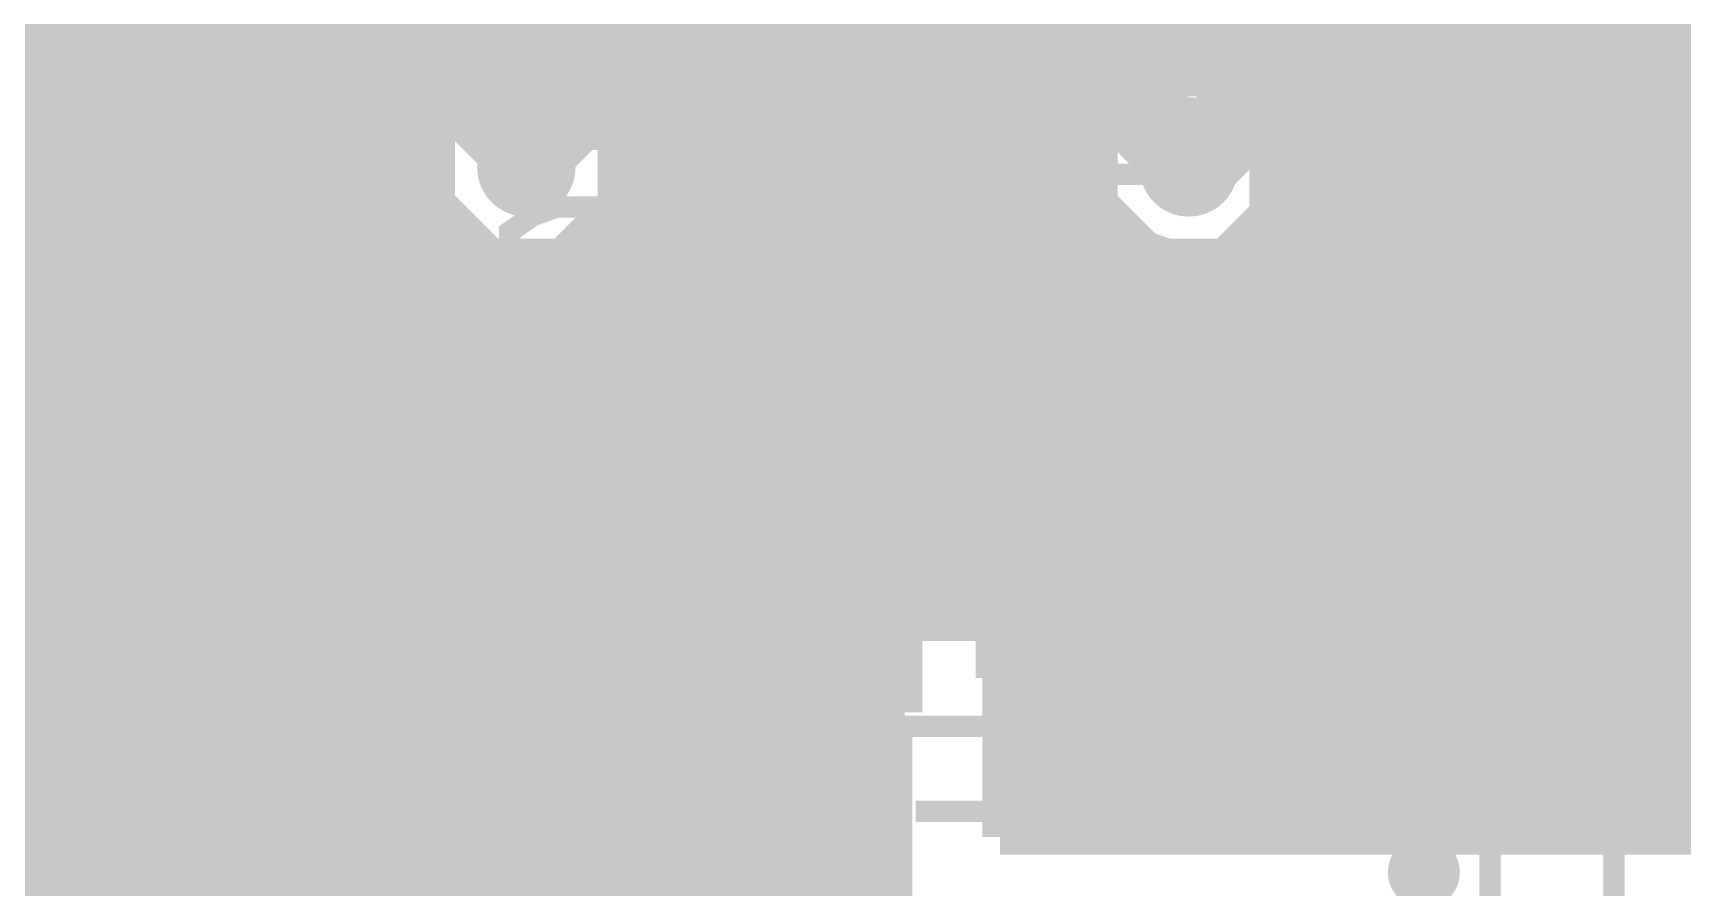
# Model space of a CAD drawing. Extents: x -5 to 208, y -5 to 206.
# Drawn here: x 170.14 to 181.91, y 164.49 to 170.58 of the extents above; entities that cross this region are included whole.
import ezdxf

# ---------------------------------------------------------------- set-up
doc = ezdxf.new("R2010")
doc.units = 0
doc.header["$MEASUREMENT"] = 0
doc.layers.get('0').update_dxf_attribs({"linetype": 'CONTINUOUS'})
for name, color, linetype in [('22-301-0_BOT', 7, 'CONTINUOUS'), ('22-301-0_DRD', 7, 'CONTINUOUS'), ('22-301-0_IN1', 1, 'CONTINUOUS'), ('22-301-0_IN2', 4, 'CONTINUOUS'), ('22-301-0_SMT', 5, 'CONTINUOUS'), ('22-301-0_SST', 10, 'CONTINUOUS'), ('22-301-0_TOP', 14, 'CONTINUOUS'), ('THRUHOLE_TAP', 11, 'CONTINUOUS')]:
    doc.layers.add(name, color=color, linetype=linetype)

# ---------------------------------------------------------------- blocks, each defined once
blk = doc.blocks.new('ROUND_66')
at = {"const_width": 0.35052}
blk.add_lwpolyline([(-0.17526, 0, 1), (0.17526, 0, 1)], format="xyb", close=True, dxfattribs=at)
blk = doc.blocks.new('ROUND_69')
at = {"const_width": 0.35052}
blk.add_lwpolyline([(-0.17526, 0, 1), (0.17526, 0, 1)], format="xyb", close=True, dxfattribs=at)
blk = doc.blocks.new('RECTANGLE_6')
blk.add_solid([(0.4826, 0.4064), (0.4826, -0.4064), (-0.4826, 0.4064), (-0.4826, -0.4064)])
blk = doc.blocks.new('RECTANGLE_46')
blk.add_solid([(0.29972, 0.65024), (0.29972, -0.65024), (-0.29972, 0.65024), (-0.29972, -0.65024)])
blk = doc.blocks.new('ROUND_74')
at = {"const_width": 0.10033}
blk.add_lwpolyline([(-0.050164, 0, 1), (0.050164, 0, 1)], format="xyb", close=True, dxfattribs=at)

msp = doc.modelspace()

# ---------------------------------------------------------------- linework, layer by layer
at = {"layer": '22-301-0_BOT'}
for points, const_width in [([(179.1462, 192.07226), (179.1462, 166.37)], 0.254), ([(179.3748, 192.1383), (179.3748, 166.37)], 0.254), ([(179.6034, 192.1383), (179.6034, 166.37)], 0.254), ([(179.832, 192.1383), (179.832, 166.37)], 0.254), ([(180.0606, 192.1383), (180.0606, 166.37)], 0.254), ([(178.9176, 191.84366), (178.9176, 170.04284)], 0.254), ([(178.689, 191.61506), (178.689, 170.2816)], 0.254), ([(178.4604, 191.38646), (178.4604, 170.5102)], 0.254), ([(170.2308, 188.9633), (170.2308, 166.37)], 0.254), ([(170.4594, 188.9633), (170.4594, 166.37)], 0.254), ([(170.688, 188.9633), (170.688, 166.37)], 0.254), ([(170.9166, 188.9633), (170.9166, 166.37)], 0.254), ([(171.1452, 188.9633), (171.1452, 166.37)], 0.254), ([(171.3738, 188.9633), (171.3738, 166.37)], 0.254), ([(171.6024, 188.9633), (171.6024, 166.37)], 0.254), ([(171.831, 188.9633), (171.831, 166.37)], 0.254), ([(172.0596, 188.9633), (172.0596, 166.37)], 0.254), ([(172.2882, 188.9633), (172.2882, 166.37)], 0.254), ([(172.5168, 188.9633), (172.5168, 166.37)], 0.254), ([(172.7454, 188.9633), (172.7454, 166.37)], 0.254), ([(172.974, 188.9633), (172.974, 166.37)], 0.254), ([(173.2026, 188.9633), (173.2026, 170.18)], 0.254), ([(173.4312, 188.9633), (173.4312, 170.4086)], 0.254), ([(173.6598, 188.9633), (173.6598, 170.6372)], 0.254), ([(180.2892, 178.05654), (180.2892, 166.37)], 0.254), ([(180.5178, 177.79492), (180.5178, 166.37)], 0.254), ([(180.7464, 177.69586), (180.7464, 166.37)], 0.254), ([(180.975, 177.68316), (180.975, 166.37)], 0.254), ([(181.2036, 177.7111), (181.2036, 166.37)], 0.254), ([(181.4322, 177.7111), (181.4322, 166.37)], 0.254), ([(181.6608, 177.7111), (181.6608, 166.37)], 0.254), ([(181.8894, 177.7111), (181.8894, 166.37)], 0.254), ([(173.72838, 170.70578), (173.20768, 170.18762)], 0.254), ([(178.26482, 170.70578), (178.83378, 170.13682)], 0.254), ([(173.50486, 170.4848), (119.9642, 170.4848)], 0.254), ([(173.6598, 169.6212), (173.6598, 169.7228), (174.1932, 170.2562), (177.8, 170.2562), (178.3842, 169.672), (178.3842, 169.6212)], 0.635), ([(183.16702, 170.4848), (178.4858, 170.4848)], 0.254), ([(173.27626, 170.2562), (119.9642, 170.2562)], 0.254), ([(187.2488, 170.2562), (178.7144, 170.2562)], 0.254), ([(173.0883, 170.0276), (119.9642, 170.0276)], 0.254), ([(187.2488, 170.0276), (178.92776, 170.0276)], 0.254), ([(173.00194, 169.799), (121.35612, 169.799)], 0.254), ([(187.2488, 169.799), (179.03952, 169.799)], 0.254), ([(172.98162, 169.5704), (121.52376, 169.5704)], 0.254), ([(174.4599, 169.6085), (174.32274, 169.4688)], 0.254), ([(177.56886, 169.5704), (174.4218, 169.5704)], 0.254), ([(177.53076, 169.6085), (174.4599, 169.6085)], 0.254), ([(174.5742, 169.6085), (174.5742, 166.37)], 0.254), ([(174.8028, 169.6085), (174.8028, 166.37)], 0.254), ([(175.0314, 169.6085), (175.0314, 166.37)], 0.254), ([(175.26, 169.6085), (175.26, 166.37)], 0.254), ([(175.4886, 169.6085), (175.4886, 166.37)], 0.254), ([(175.7172, 169.6085), (175.7172, 166.37)], 0.254), ([(175.9458, 169.6085), (175.9458, 166.37)], 0.254), ([(176.1744, 169.6085), (176.1744, 166.37)], 0.254), ([(176.403, 169.6085), (176.403, 166.37)], 0.254), ([(176.6316, 169.6085), (176.6316, 166.37)], 0.254), ([(176.8602, 169.6085), (176.8602, 166.37)], 0.254), ([(177.0888, 169.6085), (177.0888, 166.37)], 0.254), ([(177.3174, 169.6085), (177.3174, 166.37)], 0.254), ([(177.53076, 169.6085), (177.74158, 169.39768)], 0.254), ([(177.546, 169.59326), (177.546, 166.37)], 0.254), ([(187.2488, 169.5704), (179.06238, 169.5704)], 0.254), ([(174.3456, 169.49166), (174.3456, 166.37)], 0.254), ([(173.04004, 169.3418), (121.58218, 169.3418)], 0.254), ([(177.76444, 169.3418), (174.27956, 169.3418)], 0.254), ([(177.7746, 169.31894), (177.7746, 166.37)], 0.254), ([(187.2488, 169.3418), (179.00396, 169.3418)], 0.254), ([(178.9176, 169.19956), (178.9176, 166.37)], 0.254), ([(173.20768, 169.1132), (121.72696, 169.1132)], 0.254), ([(173.2026, 169.11828), (173.2026, 166.37)], 0.254), ([(177.93208, 169.1132), (174.11192, 169.1132)], 0.254), ([(174.117, 169.11828), (174.117, 166.37)], 0.254), ([(187.2488, 169.1132), (178.83632, 169.1132)], 0.254), ([(173.4312, 168.98112), (173.4312, 166.37)], 0.254), ([(173.8884, 168.98112), (173.8884, 166.37)], 0.254), ([(178.0032, 169.05732), (178.0032, 166.37)], 0.254), ([(178.689, 169.01414), (178.689, 166.37)], 0.254), ([(187.2488, 168.8846), (141.39672, 168.8846)], 0.254), ([(173.6598, 168.94048), (173.6598, 166.37)], 0.254), ([(178.2318, 168.95826), (178.2318, 166.37)], 0.254), ([(178.4604, 168.94556), (178.4604, 166.37)], 0.254), ([(187.2488, 168.656), (141.66088, 168.656)], 0.254), ([(187.2488, 168.4274), (141.75994, 168.4274)], 0.254), ([(187.2488, 168.1988), (141.77264, 168.1988)], 0.254), ([(187.2488, 167.9702), (158.10992, 167.9702)], 0.254), ([(187.2488, 167.7416), (158.24708, 167.7416)], 0.254), ([(187.2488, 167.513), (158.28772, 167.513)], 0.254), ([(187.2488, 167.2844), (168.56202, 167.2844)], 0.254), ([(187.2488, 167.0558), (168.92778, 167.0558)], 0.254), ([(187.2488, 166.8272), (169.0497, 166.8272)], 0.254), ([(187.2488, 166.5986), (169.08018, 166.5986)], 0.254), ([(187.2488, 166.37), (169.03192, 166.37)], 0.254)]:
    msp.add_lwpolyline(points, dxfattribs=dict(at, const_width=const_width))
at = {"layer": '22-301-0_BOT', "const_width": 0.254}
for points in [[(173.2026, 170.18, 0.1347223), (173.03328, 169.8826)], [(173.2026, 170.18, 0.1347223), (173.03328, 169.8826)], [(178.89728, 170.0657, 0.0327367), (178.8415, 170.1293)], [(178.89728, 170.0657, 0.0327367), (178.8415, 170.1293)], [(179.06492, 169.6212, 0.1803954), (178.8987, 170.06693)], [(173.03242, 169.88282, 0.0990921), (172.98006, 169.6212)], [(172.97908, 169.6212, 0.4142136), (173.6598, 168.94048)], [(178.3842, 168.94048, 0.4142136), (179.06492, 169.6212)], [(173.6598, 168.94048, 0.3494785), (174.32274, 169.4688)], [(177.74158, 169.39768, 0.3192417), (178.3842, 168.94048)]]:
    msp.add_lwpolyline(points, format="xyb", dxfattribs=at)
at = {"layer": '22-301-0_DRD', "const_width": 0.254}
for points in [[(173.4058, 170.2562), (173.0248, 169.8752)], [(173.9138, 170.2562), (173.4058, 170.2562)], [(174.2948, 169.8752), (173.9138, 170.2562)], [(178.1302, 170.2562), (177.7492, 169.8752)], [(178.6382, 170.2562), (178.1302, 170.2562)], [(179.0192, 169.8752), (178.6382, 170.2562)], [(173.0248, 169.8752), (173.0248, 169.3672)], [(174.2948, 169.3672), (174.2948, 169.8752)], [(177.7492, 169.8752), (177.7492, 169.3672)], [(179.0192, 169.3672), (179.0192, 169.8752)], [(173.0248, 169.3672), (173.4058, 168.9862)], [(173.9138, 168.9862), (174.2948, 169.3672)], [(177.7492, 169.3672), (178.1302, 168.9862)], [(178.6382, 168.9862), (179.0192, 169.3672)], [(173.4058, 168.9862), (173.9138, 168.9862)], [(178.1302, 168.9862), (178.6382, 168.9862)], [(178.054, 167.259), (177.673, 166.878)], [(178.562, 167.259), (178.054, 167.259)], [(178.943, 166.878), (178.562, 167.259)], [(177.673, 166.878), (177.673, 166.37)], [(178.943, 166.37), (178.943, 166.878)], [(177.673, 166.37), (178.054, 165.989)], [(178.562, 165.989), (178.943, 166.37)], [(178.054, 165.989), (178.562, 165.989)]]:
    msp.add_lwpolyline(points, dxfattribs=at)
at = {"layer": '22-301-0_IN1', "const_width": 0.254}
for points in [[(171.6532, 203.327), (171.6532, 167.259)], [(171.8818, 203.327), (171.8818, 167.259)], [(172.1104, 203.327), (172.1104, 167.259)], [(172.339, 203.327), (172.339, 167.259)], [(172.5676, 203.327), (172.5676, 167.259)], [(172.7962, 203.327), (172.7962, 167.259)], [(173.0248, 203.327), (173.0248, 169.8625)], [(173.2534, 203.327), (173.2534, 170.16476)], [(173.482, 203.327), (173.482, 170.27652)], [(173.7106, 203.327), (173.7106, 170.29938)], [(173.9392, 203.327), (173.9392, 170.24096)], [(174.1678, 203.327), (174.1678, 170.07332)], [(174.3964, 203.327), (174.3964, 167.259)], [(174.625, 203.327), (174.625, 167.259)], [(174.8536, 203.327), (174.8536, 167.259)], [(175.0822, 203.327), (175.0822, 167.259)], [(175.3108, 203.327), (175.3108, 167.259)], [(175.5394, 203.327), (175.5394, 167.259)], [(175.768, 203.327), (175.768, 167.259)], [(175.9966, 203.327), (175.9966, 167.259)], [(176.2252, 203.327), (176.2252, 167.259)], [(176.4538, 203.327), (176.4538, 167.259)], [(176.6824, 203.327), (176.6824, 167.259)], [(176.911, 203.327), (176.911, 167.259)], [(177.1396, 203.327), (177.1396, 164.846)], [(177.3682, 203.327), (177.3682, 164.846)], [(177.5968, 203.327), (177.5968, 164.846)], [(177.8254, 203.327), (177.8254, 170.00728)], [(178.054, 203.327), (178.054, 170.21556)], [(178.2826, 203.327), (178.2826, 170.29176)], [(178.5112, 203.327), (178.5112, 170.28922)], [(178.7398, 203.327), (178.7398, 170.20032)], [(178.9684, 203.327), (178.9684, 169.96918)], [(179.197, 203.327), (179.197, 164.846)], [(179.4256, 203.327), (179.4256, 164.846)], [(179.6542, 203.327), (179.6542, 164.846)], [(179.8828, 203.327), (179.8828, 164.846)], [(180.1114, 203.327), (180.1114, 164.846)], [(181.7116, 203.327), (181.7116, 164.846)], [(181.9402, 203.327), (181.9402, 164.846)], [(171.4246, 200.60666), (171.4246, 167.259)], [(171.196, 200.19772), (171.196, 167.259)], [(170.9674, 200.00214), (170.9674, 167.259)], [(170.053, 199.8726), (170.053, 167.259)], [(170.2816, 199.82942), (170.2816, 167.259)], [(170.5102, 199.8345), (170.5102, 167.259)], [(170.7388, 199.89038), (170.7388, 167.259)], [(180.34, 177.97018), (180.34, 164.846)], [(181.483, 178.01082), (181.483, 164.846)], [(180.5686, 177.76444), (180.5686, 164.846)], [(180.7972, 177.6857), (180.7972, 164.846)], [(181.0258, 177.69078), (181.0258, 164.846)], [(181.2544, 177.77968), (181.2544, 164.846)], [(182.9689, 170.6626), (92.49918, 170.6626)], [(183.27116, 170.434), (117.03812, 170.434)], [(173.31182, 170.2054), (117.20576, 170.2054)], [(178.03622, 170.2054), (174.00778, 170.2054)], [(187.9219, 170.2054), (178.73218, 170.2054)], [(173.08068, 169.9768), (117.26418, 169.9768)], [(177.80508, 169.9768), (174.23892, 169.9768)], [(188.00064, 169.9768), (178.96332, 169.9768)], [(172.99178, 169.7482), (121.40692, 169.7482)], [(177.71618, 169.7482), (174.32782, 169.7482)], [(188.20638, 169.7482), (179.05222, 169.7482)], [(172.9867, 169.5196), (121.54408, 169.5196)], [(177.7111, 169.5196), (174.33036, 169.5196)], [(199.644, 169.5196), (179.05476, 169.5196)], [(173.0248, 169.37736), (173.0248, 167.259)], [(173.06544, 169.291), (121.58472, 169.291)], [(177.78984, 169.291), (174.25416, 169.291)], [(177.8254, 169.23258), (177.8254, 164.846)], [(178.9684, 169.27322), (178.9684, 164.846)], [(199.644, 169.291), (178.97856, 169.291)], [(174.1678, 169.16908), (174.1678, 167.259)], [(173.27118, 169.0624), (121.54408, 169.0624)], [(173.2534, 169.0751), (173.2534, 167.259)], [(173.482, 168.96334), (173.482, 167.259)], [(173.9392, 169.00144), (173.9392, 167.259)], [(177.99558, 169.0624), (174.04588, 169.0624)], [(178.054, 169.02684), (178.054, 164.846)], [(178.7398, 169.04208), (178.7398, 164.846)], [(199.644, 169.0624), (178.77028, 169.0624)], [(173.7106, 168.94302), (173.7106, 167.259)], [(178.2826, 168.9481), (178.2826, 164.846)], [(178.5112, 168.95318), (178.5112, 164.846)], [(199.644, 168.8338), (141.48308, 168.8338)], [(199.644, 168.6052), (141.69136, 168.6052)], [(199.644, 168.3766), (141.76756, 168.3766)], [(199.644, 168.148), (157.8483, 168.148)], [(199.644, 167.9194), (158.15056, 167.9194)], [(199.644, 167.6908), (158.26232, 167.6908)], [(199.644, 167.4622), (158.28518, 167.4622)], [(177.038, 167.259), (168.6433, 167.259)], [(177.038, 167.259), (177.038, 164.846)], [(199.644, 167.2336), (177.038, 167.2336)], [(199.644, 167.005), (177.038, 167.005)], [(199.644, 166.7764), (177.038, 166.7764)], [(199.644, 166.5478), (177.038, 166.5478)], [(176.149, 166.37), (169.03192, 166.37)], [(170.1546, 166.37), (170.1546, 130.6195)], [(170.3832, 166.37), (170.3832, 130.57378)], [(170.6118, 166.37), (170.6118, 130.48488)], [(170.8404, 166.37), (170.8404, 130.33756)], [(171.069, 166.37), (171.069, 130.10134)], [(171.2976, 166.37), (171.2976, 129.6289)], [(171.5262, 166.37), (171.5262, 121.412)], [(171.7548, 166.37), (171.7548, 121.412)], [(171.9834, 166.37), (171.9834, 121.412)], [(172.212, 166.37), (172.212, 129.58572)], [(172.4406, 166.37), (172.4406, 130.08864)], [(172.6692, 166.37), (172.6692, 130.32994)], [(172.8978, 166.37), (172.8978, 130.4798)], [(173.1264, 166.37), (173.1264, 130.57124)], [(173.355, 166.37), (173.355, 130.6195)], [(173.5836, 166.37), (173.5836, 130.62712)], [(173.8122, 166.37), (173.8122, 130.5941)], [(174.0408, 166.37), (174.0408, 130.5179)], [(174.2694, 166.37), (174.2694, 130.3909)], [(174.498, 166.37), (174.498, 130.1877)], [(174.7266, 166.37), (174.7266, 129.83464)], [(174.9552, 166.37), (174.9552, 121.412)], [(175.1838, 166.37), (175.1838, 121.412)], [(175.4124, 166.37), (175.4124, 121.412)], [(175.641, 166.37), (175.641, 121.412)], [(175.8696, 166.37), (175.8696, 129.9845)], [(176.0982, 166.37), (176.0982, 130.26644)], [(176.149, 166.37), (176.149, 164.211)], [(192.05702, 166.3192), (177.038, 166.3192)], [(176.149, 166.2176), (168.94556, 166.2176)], [(191.82588, 166.0906), (177.038, 166.0906)], [(176.149, 165.989), (168.6433, 165.989)], [(191.73698, 165.862), (177.038, 165.862)], [(176.149, 165.7604), (93.63456, 165.7604)], [(187.54344, 165.6334), (177.038, 165.6334)], [(176.149, 165.5318), (93.74632, 165.5318)], [(187.18022, 165.4048), (177.038, 165.4048)], [(176.149, 165.3032), (93.76918, 165.3032)], [(187.05576, 165.1762), (177.038, 165.1762)], [(176.149, 165.0746), (93.71076, 165.0746)], [(176.149, 164.846), (107.5563, 164.846)], [(187.02528, 164.9476), (177.038, 164.9476)], [(187.03798, 164.846), (177.038, 164.846)], [(176.149, 164.6174), (107.85856, 164.6174)], [(176.149, 164.3888), (107.97032, 164.3888)]]:
    msp.add_lwpolyline(points, dxfattribs=at)
for points in [[(173.6598, 170.30192, 0.4142136), (172.97908, 169.6212)], [(174.34052, 169.6212, 0.4142136), (173.6598, 170.30192)], [(178.3842, 170.30192, 0.4142136), (177.70348, 169.6212)], [(179.06492, 169.6212, 0.4142136), (178.3842, 170.30192)], [(172.97908, 169.6212, 0.4142136), (173.6598, 168.94048)], [(173.6598, 168.94048, 0.4142136), (174.34052, 169.6212)], [(177.70348, 169.6212, 0.4142136), (178.3842, 168.94048)], [(178.3842, 168.94048, 0.4142136), (179.06492, 169.6212)]]:
    msp.add_lwpolyline(points, format="xyb", dxfattribs=at)
at = {"layer": '22-301-0_IN2', "const_width": 0.254}
for points in [[(91.821, 170.688), (121.666, 170.688), (122.047, 170.307), (188.595, 170.307)], [(116.586, 169.926), (116.713, 170.053), (121.285, 170.053), (122.301, 169.037), (151.384, 169.037), (151.511, 168.91), (200.787, 168.91), (201.676, 169.799), (201.803, 169.799)], [(188.09208, 169.8498), (179.02428, 169.8498)], [(179.197, 169.8498), (179.197, 169.3672)], [(179.4256, 169.8498), (179.4256, 169.3672)], [(179.6542, 169.8498), (179.6542, 169.3672)], [(179.8828, 169.8498), (179.8828, 169.3672)], [(180.1114, 169.8498), (180.1114, 169.3672)], [(180.34, 169.8498), (180.34, 169.3672)], [(180.5686, 169.8498), (180.5686, 169.3672)], [(180.7972, 169.8498), (180.7972, 169.3672)], [(181.0258, 169.8498), (181.0258, 169.3672)], [(181.2544, 169.8498), (181.2544, 169.3672)], [(181.483, 169.8498), (181.483, 169.3672)], [(181.7116, 169.8498), (181.7116, 169.3672)], [(181.9402, 169.8498), (181.9402, 169.3672)], [(188.35116, 169.672), (179.06238, 169.672)], [(199.644, 169.4434), (179.03952, 169.4434)], [(199.644, 169.3672), (179.01412, 169.3672)], [(199.644, 168.4528), (151.511, 168.4528)], [(170.053, 168.4528), (170.053, 167.8432)], [(170.2816, 168.4528), (170.2816, 167.8432)], [(170.5102, 168.4528), (170.5102, 167.8432)], [(170.7388, 168.4528), (170.7388, 167.8432)], [(170.9674, 168.4528), (170.9674, 167.8432)], [(171.196, 168.4528), (171.196, 167.8432)], [(171.4246, 168.4528), (171.4246, 167.8432)], [(171.6532, 168.4528), (171.6532, 167.8432)], [(171.8818, 168.4528), (171.8818, 167.8432)], [(172.1104, 168.4528), (172.1104, 167.8432)], [(172.339, 168.4528), (172.339, 167.8432)], [(172.5676, 168.4528), (172.5676, 167.8432)], [(172.7962, 168.4528), (172.7962, 167.8432)], [(173.0248, 168.4528), (173.0248, 167.8432)], [(173.2534, 168.4528), (173.2534, 167.8432)], [(173.482, 168.4528), (173.482, 167.8432)], [(173.7106, 168.4528), (173.7106, 167.8432)], [(173.9392, 168.4528), (173.9392, 167.8432)], [(174.1678, 168.4528), (174.1678, 167.8432)], [(174.3964, 168.4528), (174.3964, 167.8432)], [(174.625, 168.4528), (174.625, 167.8432)], [(174.8536, 168.4528), (174.8536, 167.8432)], [(175.0822, 168.4528), (175.0822, 167.8432)], [(175.3108, 168.4528), (175.3108, 167.8432)], [(175.5394, 168.4528), (175.5394, 167.8432)], [(175.768, 168.4528), (175.768, 167.8432)], [(175.9966, 168.4528), (175.9966, 167.8432)], [(176.2252, 168.4528), (176.2252, 167.8432)], [(176.4538, 168.4528), (176.4538, 167.8432)], [(176.6824, 168.4528), (176.6824, 167.8432)], [(176.911, 168.4528), (176.911, 167.8432)], [(177.1396, 168.4528), (177.1396, 167.8432)], [(177.3682, 168.4528), (177.3682, 167.8432)], [(177.5968, 168.4528), (177.5968, 167.8432)], [(177.8254, 168.4528), (177.8254, 167.8432)], [(178.054, 168.4528), (178.054, 167.8432)], [(178.2826, 168.4528), (178.2826, 167.8432)], [(178.5112, 168.4528), (178.5112, 167.8432)], [(178.7398, 168.4528), (178.7398, 167.8432)], [(178.9684, 168.4528), (178.9684, 167.8432)], [(179.197, 168.4528), (179.197, 167.8432)], [(179.4256, 168.4528), (179.4256, 167.8432)], [(179.6542, 168.4528), (179.6542, 167.8432)], [(179.8828, 168.4528), (179.8828, 167.8432)], [(180.1114, 168.4528), (180.1114, 167.8432)], [(180.34, 168.4528), (180.34, 167.8432)], [(180.5686, 168.4528), (180.5686, 167.8432)], [(180.7972, 168.4528), (180.7972, 167.8432)], [(181.0258, 168.4528), (181.0258, 167.8432)], [(181.2544, 168.4528), (181.2544, 167.8432)], [(181.483, 168.4528), (181.483, 167.8432)], [(181.7116, 168.4528), (181.7116, 167.8432)], [(181.9402, 168.4528), (181.9402, 167.8432)], [(199.644, 168.3004), (141.77518, 168.3004)], [(199.644, 168.0718), (157.99308, 168.0718)], [(199.644, 167.8432), (158.20136, 167.8432)], [(190.881, 167.8432), (166.37, 167.8432)], [(192.405, 165.735), (192.405, 165.862), (190.881, 167.386), (166.37, 167.386), (164.211, 165.227), (114.427, 165.227), (114.173, 164.973), (93.98, 164.973), (89.789, 160.782), (72.39, 160.782), (70.231, 158.623), (70.231, 153.797), (70.739, 153.289), (72.898, 153.289), (73.279, 153.67)], [(177.038, 166.9288), (177.038, 164.846)], [(190.6905, 166.9288), (177.038, 166.9288)], [(177.1396, 166.9288), (177.1396, 164.846)], [(177.3682, 166.9288), (177.3682, 164.846)], [(177.5968, 166.9288), (177.5968, 164.846)], [(177.8254, 166.9288), (177.8254, 164.846)], [(178.054, 166.9288), (178.054, 164.846)], [(178.2826, 166.9288), (178.2826, 164.846)], [(178.5112, 166.9288), (178.5112, 164.846)], [(178.7398, 166.9288), (178.7398, 164.846)], [(178.9684, 166.9288), (178.9684, 164.846)], [(179.197, 166.9288), (179.197, 164.846)], [(179.4256, 166.9288), (179.4256, 164.846)], [(179.6542, 166.9288), (179.6542, 164.846)], [(179.8828, 166.9288), (179.8828, 164.846)], [(180.1114, 166.9288), (180.1114, 164.846)], [(180.34, 166.9288), (180.34, 164.846)], [(180.5686, 166.9288), (180.5686, 164.846)], [(180.7972, 166.9288), (180.7972, 164.846)], [(181.0258, 166.9288), (181.0258, 164.846)], [(181.2544, 166.9288), (181.2544, 164.846)], [(181.483, 166.9288), (181.483, 164.846)], [(181.7116, 166.9288), (181.7116, 164.846)], [(181.9402, 166.9288), (181.9402, 164.846)], [(190.9191, 166.7002), (177.038, 166.7002)], [(176.149, 166.497), (169.07002, 166.497)], [(170.1546, 166.497), (170.1546, 130.6195)], [(170.3832, 166.497), (170.3832, 130.57378)], [(170.6118, 166.497), (170.6118, 130.48488)], [(170.8404, 166.497), (170.8404, 130.33756)], [(171.069, 166.497), (171.069, 130.10134)], [(171.2976, 166.497), (171.2976, 129.6289)], [(171.5262, 166.497), (171.5262, 121.539)], [(171.7548, 166.497), (171.7548, 121.539)], [(171.9834, 166.497), (171.9834, 121.539)], [(172.212, 166.497), (172.212, 129.58572)], [(172.4406, 166.497), (172.4406, 130.08864)], [(172.6692, 166.497), (172.6692, 130.32994)], [(172.8978, 166.497), (172.8978, 130.4798)], [(173.1264, 166.497), (173.1264, 130.57124)], [(173.355, 166.497), (173.355, 130.6195)], [(173.5836, 166.497), (173.5836, 130.62712)], [(173.8122, 166.497), (173.8122, 130.5941)], [(174.0408, 166.497), (174.0408, 130.5179)], [(174.2694, 166.497), (174.2694, 130.3909)], [(174.498, 166.497), (174.498, 130.1877)], [(174.7266, 166.497), (174.7266, 129.83464)], [(174.9552, 166.497), (174.9552, 121.539)], [(175.1838, 166.497), (175.1838, 121.539)], [(175.4124, 166.497), (175.4124, 121.539)], [(175.641, 166.497), (175.641, 121.539)], [(175.8696, 166.497), (175.8696, 129.9845)], [(176.0982, 166.497), (176.0982, 130.26644)], [(176.149, 166.497), (176.149, 164.338)], [(191.1477, 166.4716), (177.038, 166.4716)], [(176.149, 166.2684), (168.98112, 166.2684)], [(191.3763, 166.243), (177.038, 166.243)], [(176.149, 166.0398), (168.74998, 166.0398)], [(191.6049, 166.0144), (177.038, 166.0144)], [(176.149, 165.8112), (166.20236, 165.8112)], [(191.72682, 165.7858), (177.038, 165.7858)], [(176.149, 165.5826), (165.97376, 165.5826)], [(187.35802, 165.5572), (177.038, 165.5572)], [(176.149, 165.354), (165.74516, 165.354)], [(187.12688, 165.3286), (177.038, 165.3286)], [(176.149, 165.1254), (165.51656, 165.1254)], [(187.03798, 165.1), (177.038, 165.1)], [(176.149, 164.8968), (165.28796, 164.8968)], [(187.0329, 164.8714), (177.038, 164.8714)], [(187.03798, 164.846), (177.038, 164.846)], [(176.149, 164.6682), (165.05936, 164.6682)], [(176.149, 164.4396), (164.83076, 164.4396)]]:
    msp.add_lwpolyline(points, dxfattribs=at)
for points in [[(179.06492, 169.6212, 0.0859666), (179.02526, 169.85015)], [(179.01412, 169.3672, 0.0961154), (179.0634, 169.6212)]]:
    msp.add_lwpolyline(points, format="xyb", dxfattribs=at)
at = {"layer": '22-301-0_SST', "const_width": 0.1524}
for points in [[(170.3705, 168.0845), (170.3705, 171.0055), (168.7322, 171.0055), (168.7322, 168.0845), (170.3705, 168.0845)], [(172.9105, 168.0845), (172.9105, 171.0055), (171.2722, 171.0055), (171.2722, 168.0845), (172.9105, 168.0845)], [(174.04842, 170.89628), (174.04842, 170.54068), (174.21606, 170.4213), (174.38624, 170.4213), (174.55642, 170.54068), (174.55642, 170.89628), (173.54042, 170.89628)], [(180.5305, 168.0845), (180.5305, 171.0055), (178.8922, 171.0055), (178.8922, 168.0845), (180.5305, 168.0845)], [(174.04842, 170.5991), (173.54042, 170.4213)], [(178.42738, 169.57294), (177.58156, 169.57294), (177.41138, 169.63136), (177.41138, 169.98696), (177.58156, 170.04538), (178.42738, 170.04538)], [(173.54042, 169.70248), (173.54042, 169.9387)], [(173.54042, 169.82186), (174.55642, 169.82186), (174.38624, 169.9387)], [(173.54042, 169.16146), (173.70806, 169.2783), (173.87824, 169.33926), (174.21606, 169.33926), (174.38624, 169.2783), (174.55642, 169.16146), (174.55642, 169.04208), (174.38624, 168.9227), (174.21606, 168.86428), (173.87824, 168.86428), (173.70806, 168.9227), (173.54042, 169.04208), (173.54042, 169.16146)], [(177.7492, 168.73474), (177.7492, 169.20718), (178.42738, 168.97096), (178.42738, 168.85158), (177.41138, 168.85158)], [(173.70806, 168.50106), (173.54042, 168.4401), (173.54042, 168.0845), (173.70806, 168.02608), (174.04842, 168.02608), (174.21606, 168.14546), (174.21606, 168.50106), (174.55642, 168.50106), (174.55642, 168.02608)], [(177.58156, 168.36898), (177.41138, 168.31056), (177.41138, 167.95496), (177.58156, 167.89654), (177.91938, 167.89654), (178.08956, 168.01338), (178.08956, 168.36898), (178.42738, 168.36898), (178.42738, 167.89654)], [(166.37254, 162.12566), (166.47414, 162.02406), (170.37304, 162.02406), (170.37304, 165.62832), (166.17696, 165.62832), (166.17696, 162.3314), (166.37254, 162.12566)], [(175.25746, 165.53434), (175.15586, 165.63594), (171.25696, 165.63594), (171.25696, 162.03168), (175.45304, 162.03168), (175.45304, 165.3286), (175.25746, 165.53434)], [(180.33746, 165.53434), (180.23586, 165.63594), (176.33696, 165.63594), (176.33696, 162.03168), (180.53304, 162.03168), (180.53304, 165.3286), (180.33746, 165.53434)], [(185.41746, 165.53434), (185.31586, 165.63594), (181.41696, 165.63594), (181.41696, 162.03168), (185.61304, 162.03168), (185.61304, 165.3286), (185.41746, 165.53434)], [(171.35602, 165.02888), (175.45304, 165.02888)], [(176.43602, 165.02888), (180.53304, 165.02888)], [(181.51602, 165.02888), (185.61304, 165.02888)], [(174.90186, 164.7571), (174.90186, 164.43198)], [(175.03902, 164.76472), (175.03902, 164.42436)], [(179.98186, 164.7571), (179.98186, 164.43198)], [(180.11902, 164.76472), (180.11902, 164.42436)], [(175.15078, 164.65296), (174.81042, 164.65296)], [(180.23078, 164.65296), (179.89042, 164.65296)], [(175.14316, 164.5158), (174.81804, 164.5158)], [(180.22316, 164.5158), (179.89804, 164.5158)]]:
    msp.add_lwpolyline(points, dxfattribs=at)
for points in [[(174.9806, 164.77488, 0.4142136), (174.80026, 164.59454)], [(175.16094, 164.59454, 0.4142136), (174.9806, 164.77488)], [(180.0606, 164.77488, 0.4142136), (179.88026, 164.59454)], [(180.24094, 164.59454, 0.4142136), (180.0606, 164.77488)], [(174.80026, 164.59454, 0.4142136), (174.9806, 164.4142)], [(174.9806, 164.4142, 0.4142136), (175.16094, 164.59454)], [(179.88026, 164.59454, 0.4142136), (180.0606, 164.4142)], [(180.0606, 164.4142, 0.4142136), (180.24094, 164.59454)]]:
    msp.add_lwpolyline(points, format="xyb", dxfattribs=at)
at = {"layer": '22-301-0_TOP'}
for points, const_width in [([(179.705, 170.2562), (182.245, 172.7962), (182.245, 180.848), (181.483, 181.61), (180.9242, 181.61)], 0.635), ([(180.975, 177.2412), (180.9242, 177.292), (179.959, 177.292), (178.689, 176.022), (178.689, 173.228), (174.625, 169.164), (174.625, 166.62908)], 0.635), ([(173.99, 174.2694), (173.99, 170.58386)], 0.254), ([(174.2186, 174.2694), (174.2186, 170.35526)], 0.254), ([(174.4472, 174.2694), (174.4472, 170.15206)], 0.254), ([(174.6758, 174.2694), (174.6758, 170.38066)], 0.254), ([(174.9044, 174.2694), (174.9044, 170.60926)], 0.254), ([(170.561, 173.736), (170.561, 166.0525)], 0.254), ([(170.7896, 173.736), (170.7896, 166.0525)], 0.254), ([(171.0182, 173.736), (171.0182, 166.0525)], 0.254), ([(177.8635, 173.56836), (174.40148, 170.10888)], 0.254), ([(179.26558, 172.63618), (175.4505, 168.8211)], 0.254), ([(182.82158, 172.20438), (180.6956, 170.0784)], 0.254), ([(178.1048, 171.4754), (178.1048, 170.50766)], 0.254), ([(181.991, 171.3738), (181.991, 167.78732)], 0.254), ([(177.8762, 171.2468), (177.8762, 170.31208)], 0.254), ([(170.5356, 171.1706), (170.5356, 169.7482)], 0.254), ([(171.0944, 171.1706), (171.0944, 169.7482)], 0.254), ([(181.7624, 171.1452), (181.7624, 167.78732)], 0.254), ([(177.6476, 171.0182), (177.6476, 170.06062)], 0.254), ([(181.5338, 170.9166), (181.5338, 167.78732)], 0.254), ([(173.74362, 170.83278), (174.23638, 170.34002)], 0.254), ([(177.419, 170.7896), (177.419, 167.78732)], 0.254), ([(178.42738, 170.83278), (177.9651, 170.36796)], 0.254), ([(181.3052, 170.688), (181.3052, 165.735)], 0.254), ([(171.0944, 170.5356), (170.5356, 170.5356)], 0.254), ([(174.8282, 170.5356), (174.03826, 170.5356)], 0.254), ([(178.1302, 170.5356), (177.16246, 170.5356)], 0.254), ([(177.1904, 170.561), (177.1904, 167.78732)], 0.254), ([(182.8419, 170.5356), (181.15026, 170.5356)], 0.254), ([(172.085, 170.2562), (173.1518, 170.2562), (173.6598, 169.7482), (173.6598, 169.6212)], 0.635), ([(178.3842, 169.6212), (179.0192, 170.2562), (179.705, 170.2562)], 0.635), ([(181.0766, 170.4594), (181.0766, 165.735)], 0.254), ([(170.5356, 170.2562), (169.545, 170.2562)], 0.254), ([(171.0944, 170.307), (170.5356, 170.307)], 0.254), ([(174.5996, 170.307), (174.26686, 170.307)], 0.254), ([(177.86858, 170.307), (176.93386, 170.307)], 0.254), ([(176.9618, 170.3324), (176.9618, 167.78732)], 0.254), ([(183.1213, 170.307), (180.92166, 170.307)], 0.254), ([(180.848, 170.2308), (180.848, 165.735)], 0.254), ([(171.0944, 170.0784), (170.5356, 170.0784)], 0.254), ([(177.65776, 170.0784), (176.70526, 170.0784)], 0.254), ([(176.7332, 170.1038), (176.7332, 167.78732)], 0.254), ([(180.6956, 170.0784), (180.6956, 169.7482)], 0.254), ([(183.73344, 170.0784), (180.6956, 170.0784)], 0.254), ([(171.0944, 169.8498), (170.5356, 169.8498)], 0.254), ([(177.55616, 169.8498), (176.47666, 169.8498)], 0.254), ([(176.5046, 169.8752), (176.5046, 167.78732)], 0.254), ([(183.7944, 169.8498), (180.6956, 169.8498)], 0.254), ([(170.5356, 169.7482), (170.5356, 169.3418)], 0.254), ([(171.0944, 169.7482), (171.0944, 169.3418)], 0.254), ([(180.6956, 169.7482), (180.6956, 169.3418)], 0.254), ([(171.0944, 169.6212), (170.5356, 169.6212)], 0.254), ([(177.52568, 169.6212), (176.24806, 169.6212)], 0.254), ([(176.276, 169.6466), (176.276, 165.735)], 0.254), ([(183.7944, 169.6212), (180.6956, 169.6212)], 0.254), ([(171.0944, 169.3926), (170.5356, 169.3926)], 0.254), ([(170.5356, 169.3418), (170.5356, 167.9194)], 0.254), ([(171.0944, 169.3418), (171.0944, 167.9194)], 0.254), ([(177.55616, 169.3926), (176.01946, 169.3926)], 0.254), ([(176.0474, 169.418), (176.0474, 165.735)], 0.254), ([(183.7944, 169.3926), (180.6956, 169.3926)], 0.254), ([(180.6956, 169.3418), (180.6956, 167.9194)], 0.254), ([(171.0944, 169.164), (170.5356, 169.164)], 0.254), ([(177.65776, 169.164), (175.79086, 169.164)], 0.254), ([(175.8188, 169.1894), (175.8188, 165.735)], 0.254), ([(177.6476, 169.18178), (177.6476, 167.78732)], 0.254), ([(183.7944, 169.164), (180.6956, 169.164)], 0.254), ([(172.085, 168.8338), (172.085, 166.62908)], 0.635), ([(175.5902, 168.9608), (175.5902, 165.735)], 0.254), ([(179.705, 168.8338), (179.705, 166.62908)], 0.635), ([(171.0944, 168.9354), (170.5356, 168.9354)], 0.254), ([(177.86858, 168.9354), (175.56226, 168.9354)], 0.254), ([(177.8762, 168.93032), (177.8762, 167.78732)], 0.254), ([(183.7944, 168.9354), (180.6956, 168.9354)], 0.254), ([(175.4505, 168.8211), (175.4505, 166.62908)], 0.254), ([(178.1048, 168.81094), (178.1048, 165.735)], 0.254), ([(178.3334, 168.76522), (178.3334, 165.735)], 0.254), ([(178.562, 168.783), (178.562, 165.735)], 0.254), ([(178.7144, 168.82872), (178.7144, 167.9194)], 0.254), ([(171.0944, 168.7068), (170.5356, 168.7068)], 0.254), ([(178.7144, 168.7068), (175.4505, 168.7068)], 0.254), ([(183.7944, 168.7068), (180.6956, 168.7068)], 0.254), ([(171.0944, 168.4782), (170.5356, 168.4782)], 0.254), ([(178.7144, 168.4782), (175.4505, 168.4782)], 0.254), ([(183.7944, 168.4782), (180.6956, 168.4782)], 0.254), ([(171.0944, 168.2496), (170.5356, 168.2496)], 0.254), ([(178.7144, 168.2496), (175.4505, 168.2496)], 0.254), ([(183.7944, 168.2496), (180.6956, 168.2496)], 0.254), ([(171.0944, 168.021), (170.5356, 168.021)], 0.254), ([(178.7144, 168.021), (175.4505, 168.021)], 0.254), ([(183.7944, 168.021), (180.6956, 168.021)], 0.254), ([(170.3705, 167.9194), (170.3705, 166.751)], 0.254), ([(170.5356, 167.9194), (170.3705, 167.9194)], 0.254), ([(171.2595, 167.9194), (171.0944, 167.9194)], 0.254), ([(171.2468, 167.9194), (171.2468, 166.0525)], 0.254), ([(171.2595, 167.9194), (171.2595, 166.62908)], 0.254), ([(178.8795, 167.9194), (178.7144, 167.9194)], 0.254), ([(178.7906, 167.9194), (178.7906, 165.735)], 0.254), ([(178.8795, 167.9194), (178.8795, 166.62908)], 0.254), ([(180.6956, 167.9194), (180.5305, 167.9194)], 0.254), ([(180.5305, 167.9194), (180.5305, 166.62908)], 0.254), ([(180.6194, 167.9194), (180.6194, 165.735)], 0.254), ([(171.2595, 167.7924), (170.3705, 167.7924)], 0.254), ([(178.8795, 167.7924), (175.4505, 167.7924)], 0.254), ([(177.97272, 167.78732), (176.35728, 167.78732)], 0.254), ([(176.35728, 167.78732), (176.35728, 165.735)], 0.254), ([(177.165, 167.78732), (177.165, 166.62908)], 0.254), ([(177.97272, 167.78732), (177.97272, 165.735)], 0.254), ([(183.9595, 167.7924), (180.5305, 167.7924)], 0.254), ([(183.05272, 167.78732), (181.43728, 167.78732)], 0.254), ([(181.43728, 167.78732), (181.43728, 165.735)], 0.254), ([(171.2595, 167.5638), (170.3705, 167.5638)], 0.254), ([(176.35728, 167.5638), (175.4505, 167.5638)], 0.254), ([(178.8795, 167.5638), (177.97272, 167.5638)], 0.254), ([(181.43728, 167.5638), (180.5305, 167.5638)], 0.254), ([(171.2595, 167.3352), (170.3705, 167.3352)], 0.254), ([(176.35728, 167.3352), (175.4505, 167.3352)], 0.254), ([(178.8795, 167.3352), (177.97272, 167.3352)], 0.254), ([(181.43728, 167.3352), (180.5305, 167.3352)], 0.254), ([(171.2595, 167.1066), (170.3705, 167.1066)], 0.254), ([(176.35728, 167.1066), (175.4505, 167.1066)], 0.254), ([(178.8795, 167.1066), (177.97272, 167.1066)], 0.254), ([(181.43728, 167.1066), (180.5305, 167.1066)], 0.254), ([(171.2595, 166.878), (170.3705, 166.878)], 0.254), ([(176.35728, 166.878), (175.4505, 166.878)], 0.254), ([(178.8795, 166.878), (177.97272, 166.878)], 0.254), ([(181.43728, 166.878), (180.5305, 166.878)], 0.254), ([(167.005, 166.62908), (167.005, 165.227), (173.863, 165.227), (174.625, 165.989), (174.625, 166.62908)], 0.635), ([(170.36796, 166.69004), (170.37021, 166.751)], 0.254), ([(170.36796, 166.69004), (170.37021, 166.751)], 0.254), ([(177.165, 166.62908), (178.30292, 166.62908), (178.308, 166.624)], 0.635), ([(170.3705, 166.62908), (170.36824, 166.69006)], 0.254), ([(171.2595, 166.6494), (170.3705, 166.6494)], 0.254), ([(176.35728, 166.6494), (175.4505, 166.6494)], 0.254), ([(175.4505, 166.62908), (175.4505, 165.989)], 0.254), ([(176.35728, 166.62908), (177.165, 166.62908)], 0.254), ([(177.97272, 166.62908), (177.165, 166.62908)], 0.254), ([(178.8795, 166.6494), (177.97272, 166.6494)], 0.254), ([(181.43728, 166.6494), (180.5305, 166.6494)], 0.254), ([(181.43728, 166.62908), (182.245, 166.62908)], 0.254), ([(170.35272, 166.4589), (170.35272, 166.0525)], 0.254), ([(171.27728, 166.4208), (170.35272, 166.4208)], 0.254), ([(171.27728, 166.4589), (171.27728, 166.0525)], 0.254), ([(176.35728, 166.4208), (175.4505, 166.4208)], 0.254), ([(178.89728, 166.4208), (177.97272, 166.4208)], 0.254), ([(178.89728, 166.4589), (178.89728, 165.735)], 0.254), ([(180.51272, 166.4589), (180.51272, 165.735)], 0.254), ([(181.43728, 166.4208), (180.51272, 166.4208)], 0.254), ([(171.27728, 166.1922), (170.35272, 166.1922)], 0.254), ([(176.35728, 166.1922), (175.4505, 166.1922)], 0.254), ([(178.89728, 166.1922), (177.97272, 166.1922)], 0.254), ([(181.43728, 166.1922), (180.51272, 166.1922)], 0.254), ([(171.27728, 166.0525), (170.35272, 166.0525)], 0.254), ([(176.35728, 165.9636), (175.4505, 165.9636)], 0.254), ([(178.89728, 165.9636), (177.97272, 165.9636)], 0.254), ([(181.43728, 165.9636), (180.51272, 165.9636)], 0.254), ([(175.43272, 165.81882), (175.43272, 165.735)], 0.254), ([(176.35728, 165.735), (175.43272, 165.735)], 0.254), ([(178.89728, 165.735), (177.97272, 165.735)], 0.254), ([(181.43728, 165.735), (180.51272, 165.735)], 0.254)]:
    msp.add_lwpolyline(points, dxfattribs=dict(at, const_width=const_width))
at = {"layer": '22-301-0_TOP', "const_width": 0.254}
for points in [[(174.40148, 170.10888, 0.0833848), (174.24297, 170.33137)], [(174.40148, 170.10888, 0.0833848), (174.24297, 170.33137)], [(177.9651, 170.36796, 0.2712153), (177.52822, 169.6212)], [(177.52568, 169.6212, 0.4142136), (178.3842, 168.76268)], [(178.3842, 168.76268, 0.0990195), (178.7144, 168.82872)], [(170.35272, 166.4589, 0.0519604), (170.37045, 166.62908)], [(171.2595, 166.62908, 0.0519603), (171.27723, 166.45889)], [(178.8795, 166.62908, 0.0519603), (178.89723, 166.45889)], [(180.51272, 166.4589, 0.0519604), (180.53045, 166.62908)], [(175.43272, 165.81882, 0.0519604), (175.45045, 165.989)], [(175.43272, 165.81882, 0.0519604), (175.45045, 165.989)]]:
    msp.add_lwpolyline(points, format="xyb", dxfattribs=at)

# ---------------------------------------------------------------- block references
at = {"layer": '22-301-0_BOT'}
for p in [(173.6598, 169.6212), (178.3842, 169.6212), (178.308, 166.624)]:
    msp.add_blockref('ROUND_66', p, dxfattribs=at)
at = {"layer": '22-301-0_IN1'}
for p in [(173.6598, 169.6212), (178.3842, 169.6212), (178.308, 166.624)]:
    msp.add_blockref('ROUND_66', p, dxfattribs=at)
at = {"layer": '22-301-0_IN2'}
for name, p in [('ROUND_66', (173.6598, 169.6212)), ('ROUND_66', (178.3842, 169.6212)), ('ROUND_69', (178.308, 166.624))]:
    msp.add_blockref(name, p, dxfattribs=at)
at = {"layer": '22-301-0_SMT'}
for name, p in [('RECTANGLE_6', (172.085, 170.2562)), ('RECTANGLE_6', (179.705, 170.2562)), ('RECTANGLE_6', (172.085, 168.8338)), ('RECTANGLE_6', (179.705, 168.8338)), ('RECTANGLE_46', (172.085, 166.62908)), ('RECTANGLE_46', (174.625, 166.62908)), ('RECTANGLE_46', (177.165, 166.62908)), ('RECTANGLE_46', (179.705, 166.62908))]:
    msp.add_blockref(name, p, dxfattribs=at)
at = {"layer": '22-301-0_TOP'}
for name, p in [('RECTANGLE_6', (172.085, 170.2562)), ('RECTANGLE_6', (179.705, 170.2562)), ('ROUND_66', (173.6598, 169.6212)), ('ROUND_66', (178.3842, 169.6212)), ('RECTANGLE_6', (172.085, 168.8338)), ('RECTANGLE_6', (179.705, 168.8338)), ('RECTANGLE_46', (172.085, 166.62908)), ('RECTANGLE_46', (174.625, 166.62908)), ('RECTANGLE_46', (177.165, 166.62908)), ('RECTANGLE_46', (179.705, 166.62908)), ('ROUND_66', (178.308, 166.624))]:
    msp.add_blockref(name, p, dxfattribs=at)
at = {"layer": 'THRUHOLE_TAP'}
for p in [(173.6598, 169.6212), (178.3842, 169.6212), (178.308, 166.624)]:
    msp.add_blockref('ROUND_74', p, dxfattribs=at)

doc.saveas('drawing.dxf')
